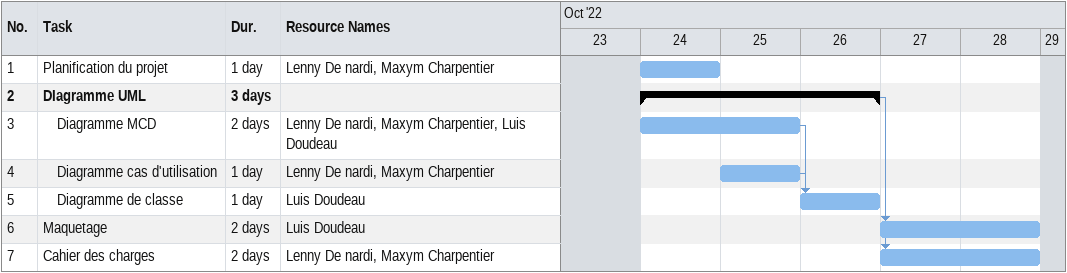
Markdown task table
| ID | Level | Task | Duration | Start | Finish | Predecessors | Resources |
|---|---|---|---|---|---|---|---|
| 1 | 1 | Planification du projet | 1d | 2022-10-24 | 2022-10-24 |  | Lenny De nardi, Maxym Charpentier |
| 2 | 1 | **DIagramme UML** | 3d | 2022-10-24 | 2022-10-26 |  |  |
| 3 | 2 | Diagramme MCD | 2d | 2022-10-24 | 2022-10-25 |  | Lenny De nardi, Maxym Charpentier, Luis Doudeau |
| 4 | 2 | Diagramme cas d'utilisation | 1d | 2022-10-25 | 2022-10-25 |  | Lenny De nardi, Maxym Charpentier |
| 5 | 2 | Diagramme de classe | 1d | 2022-10-26 | 2022-10-26 | 3, 4 | Luis Doudeau |
| 6 | 1 | Maquetage | 2d | 2022-10-27 | 2022-10-28 | 2 | Luis Doudeau |
| 7 | 1 | Cahier des charges | 2d | 2022-10-27 | 2022-10-28 | 2 | Lenny De nardi, Maxym Charpentier |
